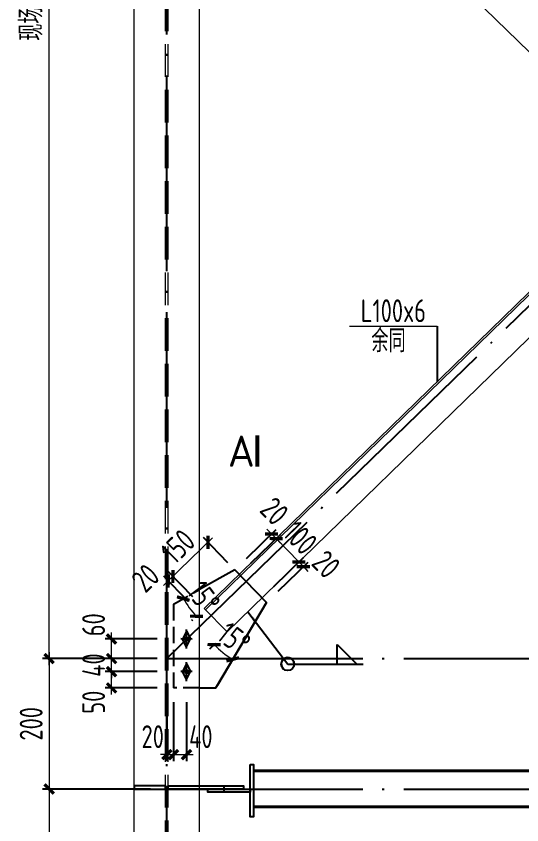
# Model space of a CAD drawing. Extents: x -2746917 to -971774, y -3334247 to -3250358.
# Drawn here: x -1816161 to -1808411, y -3297047 to -3284650 of the extents above; entities that cross this region are included whole.
import ezdxf

# ---------------------------------------------------------------- set-up
doc = ezdxf.new("R2010")
doc.units = 0
doc.header["$LTSCALE"] = 1000
doc.header["$MEASUREMENT"] = 0
doc.header["$PDMODE"] = 35
doc.linetypes.add('DASH', pattern=[0.35, 0.25, -0.1])
doc.linetypes.add('DOTE', pattern=[2.42, 2, -0.2, 0.02, -0.2])
doc.layers.get('0').update_dxf_attribs({"linetype": 'CONTINUOUS'})
doc.layers.get('Defpoints').update_dxf_attribs({"linetype": 'CONTINUOUS'})
for name, color, linetype in [('AXIS', 253, 'DOTE'), ('BEAM_CON', 4, 'CONTINUOUS'), ('BOLT', 7, 'CONTINUOUS'), ('COLU', 7, 'CONTINUOUS'), ('DIM', 3, 'CONTINUOUS'), ('NUM', 7, 'CONTINUOUS'), ('REIN', 1, 'CONTINUOUS'), ('TEXT', 7, 'CONTINUOUS'), ('THICK', 6, 'CONTINUOUS'), ('WELD', 7, 'CONTINUOUS')]:
    doc.layers.add(name, color=color, linetype=linetype)
doc.styles.add('TSSD_Dimension', font='tssdeng.shx', dxfattribs={"width": 0.75, "bigfont": 'Hztxt.shx'})
doc.styles.add('TSSD_Label', font='tssdeng.shx', dxfattribs={"width": 0.75, "bigfont": 'hztxt.shx'})
doc.styles.add('TSSD_Rein', font='Tssdeng.shx', dxfattribs={"width": 0.75, "bigfont": 'hztxt.shx'})
doc.dimstyles.new('TSSD_20_100', dxfattribs={"dimtxt": 350, "dimasz": 100, "dimexe": 100, "dimexo": 250, "dimgap": 100, "dimtad": 1, "dimdec": 0, "dimlfac": 0.2, "dimzin": 0, "dimdsep": 46, "dimtxsty": 'TSSD_Dimension', "dimblk": 'ARCHTICK', "dimcen": 0, "dimdle": 100, "dimclrt": 7, "dimadec": 0, "dimazin": 0, "dimtfac": 1, "dimtdec": 0, "dimtix": 1, "dimtmove": 2, "dimatfit": 3, "dimfxl": 1, "dimtolj": 1, "dimtzin": 0, "dimlwd": 5, "dimarcsym": 0})
doc.dimstyles.new('TSSD_LEADER_STYLE_200.0', dxfattribs={"dimtxt": 700, "dimasz": 200, "dimexe": 200, "dimexo": 500, "dimgap": 0.09, "dimtad": 0, "dimtih": 1, "dimtoh": 1, "dimdec": 4, "dimzin": 0, "dimdsep": 46, "dimtxsty": 'Standard', "dimcen": 0.09, "dimdle": 200, "dimclrt": 7, "dimadec": 0, "dimazin": 0, "dimtfac": 1, "dimtdec": 4, "dimtofl": 0, "dimtmove": 0, "dimatfit": 3, "dimfxl": 1, "dimtolj": 1, "dimtzin": 0, "dimarcsym": 0})

# ---------------------------------------------------------------- blocks, each defined once
blk = doc.blocks.new('A$C7C2454F9')
at = {"layer": 'BOLT'}
for p, q in [((217, 41), (8, -160)), ((54, 2), (171, -121)), ((199, 23), (71, -16)), ((199, 23), (154, -103)), ((26, -142), (71, -16)), ((26, -142), (154, -103))]:
    blk.add_line(p, q, dxfattribs=at)
at = {"layer": 'BOLT', "const_width": 40}
blk.add_lwpolyline([(127, -46, 1), (98, -73, 1), (127, -46)], format="xyb", dxfattribs=at)
blk = doc.blocks.new('_ArchTick')
at = {"color": 0, "const_width": 0.5}
blk.add_lwpolyline([(-0.71, -0.71), (0.71, 0.71)], dxfattribs=at)
blk = doc.blocks.new('*D3165')
at = {"layer": 'Defpoints', "color": 0, "ltscale": 1.5}
for p in [(-1812177, -3292659), (-1812811, -3293137), (-1812741, -3293209)]:
    blk.add_point(p, dxfattribs=at)
at = {"layer": 'DIM', "color": 0, "lineweight": -2, "ltscale": 1.5}
for p, q in [((-1812632, -3292962), (-1812176, -3292518)), ((-1812562, -3293034), (-1812106, -3292589))]:
    blk.add_line(p, q, dxfattribs=at)
at = {"layer": 'DIM', "color": 0, "lineweight": 5, "ltscale": 1.5}
for p, q in [((-1812247, -3292588), (-1812317, -3292516)), ((-1812247, -3292588), (-1812177, -3292659)), ((-1812177, -3292659), (-1812108, -3292731))]:
    blk.add_line(p, q, dxfattribs=at)
at = {"layer": 'DIM', "color": 0, "lineweight": 5, "ltscale": 1.5, "xscale": 100, "yscale": 100, "zscale": 100}
for p, rotation in [((-1812247, -3292588), 314.2559407971824), ((-1812177, -3292659), 134.2559407971824)]:
    blk.add_blockref('_ArchTick', p, dxfattribs=dict(at, rotation=rotation))
at = {"layer": 'DIM', "color": 7, "ltscale": 1.5, "insert": (-1812203, -3292239), "char_height": 350, "attachment_point": 5, "rotation": 314.2559, "style": 'TSSD_Dimension'}
blk.add_mtext('\\A1;20', dxfattribs=at)
blk = doc.blocks.new('*D3166')
at = {"layer": 'Defpoints', "color": 0, "ltscale": 1.5}
for p in [(-1811828, -3293017), (-1812741, -3293209), (-1812392, -3293567)]:
    blk.add_point(p, dxfattribs=at)
at = {"layer": 'DIM', "color": 0, "lineweight": -2, "ltscale": 1.5}
for p, q in [((-1812562, -3293034), (-1812106, -3292589)), ((-1812213, -3293392), (-1811757, -3292948))]:
    blk.add_line(p, q, dxfattribs=at)
at = {"layer": 'DIM', "color": 0, "lineweight": 5, "ltscale": 1.5}
for p, q in [((-1812177, -3292659), (-1812247, -3292588)), ((-1812177, -3292659), (-1811828, -3293017)), ((-1811828, -3293017), (-1811759, -3293089))]:
    blk.add_line(p, q, dxfattribs=at)
at = {"layer": 'DIM', "color": 0, "lineweight": 5, "ltscale": 1.5, "xscale": 100, "yscale": 100, "zscale": 100}
for p, rotation in [((-1812177, -3292659), 314.2559407971814), ((-1811828, -3293017), 134.2559407971814)]:
    blk.add_blockref('_ArchTick', p, dxfattribs=dict(at, rotation=rotation))
at = {"layer": 'DIM', "color": 7, "ltscale": 1.5, "insert": (-1811806, -3292646), "char_height": 350, "attachment_point": 5, "rotation": 314.2559, "style": 'TSSD_Dimension'}
blk.add_mtext('\\A1;100', dxfattribs=at)
blk = doc.blocks.new('*D3167')
at = {"layer": 'Defpoints', "color": 0, "ltscale": 1.5}
for p in [(-1811759, -3293089), (-1812392, -3293567), (-1812322, -3293638)]:
    blk.add_point(p, dxfattribs=at)
at = {"layer": 'DIM', "color": 0, "lineweight": -2, "ltscale": 1.5}
for p, q in [((-1812213, -3293392), (-1811757, -3292948)), ((-1812143, -3293464), (-1811687, -3293019))]:
    blk.add_line(p, q, dxfattribs=at)
at = {"layer": 'DIM', "color": 0, "lineweight": 5, "ltscale": 1.5}
for p, q in [((-1811828, -3293017), (-1811898, -3292946)), ((-1811828, -3293017), (-1811759, -3293089)), ((-1811759, -3293089), (-1811689, -3293161))]:
    blk.add_line(p, q, dxfattribs=at)
at = {"layer": 'DIM', "color": 0, "lineweight": 5, "ltscale": 1.5, "xscale": 100, "yscale": 100, "zscale": 100}
for p, rotation in [((-1811828, -3293017), 314.2559407971814), ((-1811759, -3293089), 134.2559407971814)]:
    blk.add_blockref('_ArchTick', p, dxfattribs=dict(at, rotation=rotation))
at = {"layer": 'DIM', "color": 7, "ltscale": 1.5, "insert": (-1811409, -3293053), "char_height": 350, "attachment_point": 5, "rotation": 314.2559, "style": 'TSSD_Dimension'}
blk.add_mtext('\\A1;20', dxfattribs=at)
blk = doc.blocks.new('*D3168')
at = {"layer": 'Defpoints', "color": 0, "ltscale": 1.5}
for p in [(-1813850, -3294918), (-1813750, -3294918), (-1813750, -3295971)]:
    blk.add_point(p, dxfattribs=at)
at = {"layer": 'DIM', "color": 0, "lineweight": -2, "ltscale": 1.5}
for p, q in [((-1813850, -3295168), (-1813850, -3296071)), ((-1813750, -3295168), (-1813750, -3296071))]:
    blk.add_line(p, q, dxfattribs=at)
at = {"layer": 'DIM', "color": 0, "lineweight": 5, "ltscale": 1.5}
for p, q in [((-1813850, -3295971), (-1813950, -3295971)), ((-1813850, -3295971), (-1813750, -3295971)), ((-1813750, -3295971), (-1813650, -3295971))]:
    blk.add_line(p, q, dxfattribs=at)
at = {"layer": 'DIM', "color": 0, "lineweight": 5, "ltscale": 1.5, "xscale": 100, "yscale": 100, "zscale": 100}
blk.add_blockref('_ArchTick', (-1813850, -3295971), dxfattribs=at)
at = {"layer": 'DIM', "color": 0, "lineweight": 5, "ltscale": 1.5, "xscale": 100, "yscale": 100, "zscale": 100, "rotation": 180}
blk.add_blockref('_ArchTick', (-1813750, -3295971), dxfattribs=at)
at = {"layer": 'DIM', "color": 7, "ltscale": 1.5, "insert": (-1814068, -3295696), "char_height": 350, "attachment_point": 5, "style": 'TSSD_Dimension'}
blk.add_mtext('\\A1;20', dxfattribs=at)
blk = doc.blocks.new('*D3169')
at = {"layer": 'Defpoints', "color": 0, "ltscale": 1.5}
for p in [(-1813750, -3294918), (-1813550, -3294918), (-1813550, -3295971)]:
    blk.add_point(p, dxfattribs=at)
at = {"layer": 'DIM', "color": 0, "lineweight": -2, "ltscale": 1.5}
for p, q in [((-1813750, -3295168), (-1813750, -3296071)), ((-1813550, -3295168), (-1813550, -3296071))]:
    blk.add_line(p, q, dxfattribs=at)
at = {"layer": 'DIM', "color": 0, "lineweight": 5, "ltscale": 1.5}
blk.add_line((-1813850, -3295971), (-1813450, -3295971), dxfattribs=at)
at = {"layer": 'DIM', "color": 0, "lineweight": 5, "ltscale": 1.5, "xscale": 100, "yscale": 100, "zscale": 100, "rotation": 180}
blk.add_blockref('_ArchTick', (-1813750, -3295971), dxfattribs=at)
at = {"layer": 'DIM', "color": 0, "lineweight": 5, "ltscale": 1.5, "xscale": 100, "yscale": 100, "zscale": 100}
blk.add_blockref('_ArchTick', (-1813550, -3295971), dxfattribs=at)
at = {"layer": 'DIM', "color": 7, "ltscale": 1.5, "insert": (-1813331, -3295696), "char_height": 350, "attachment_point": 5, "style": 'TSSD_Dimension'}
blk.add_mtext('\\A1;40', dxfattribs=at)
blk = doc.blocks.new('*D3170')
at = {"layer": 'Defpoints', "color": 0, "ltscale": 1.5}
for p in [(-1814699, -3294698), (-1813750, -3294698), (-1813750, -3294948)]:
    blk.add_point(p, dxfattribs=at)
at = {"layer": 'DIM', "color": 0, "lineweight": 5, "ltscale": 1.5}
blk.add_line((-1814699, -3295048), (-1814699, -3294598), dxfattribs=at)
at = {"layer": 'DIM', "color": 0, "lineweight": -2, "ltscale": 1.5}
for p, q in [((-1814000, -3294698), (-1814799, -3294698)), ((-1814000, -3294948), (-1814799, -3294948))]:
    blk.add_line(p, q, dxfattribs=at)
at = {"layer": 'DIM', "color": 0, "lineweight": 5, "ltscale": 1.5, "xscale": 100, "yscale": 100, "zscale": 100}
for p, rotation in [((-1814699, -3294698), 90), ((-1814699, -3294948), 270)]:
    blk.add_blockref('_ArchTick', p, dxfattribs=dict(at, rotation=rotation))
at = {"layer": 'DIM', "color": 7, "ltscale": 1.5, "insert": (-1814974, -3295167), "char_height": 350, "attachment_point": 5, "rotation": 90, "style": 'TSSD_Dimension'}
blk.add_mtext('\\A1;50', dxfattribs=at)
blk = doc.blocks.new('*D3171')
at = {"layer": 'Defpoints', "color": 0, "ltscale": 1.5}
for p in [(-1814699, -3294498), (-1813750, -3294498), (-1813750, -3294698)]:
    blk.add_point(p, dxfattribs=at)
at = {"layer": 'DIM', "color": 0, "lineweight": 5, "ltscale": 1.5}
for p, q in [((-1814699, -3294498), (-1814699, -3294398)), ((-1814699, -3294698), (-1814699, -3294498)), ((-1814699, -3294698), (-1814699, -3294798))]:
    blk.add_line(p, q, dxfattribs=at)
at = {"layer": 'DIM', "color": 0, "lineweight": -2, "ltscale": 1.5}
for p, q in [((-1814000, -3294498), (-1814799, -3294498)), ((-1814000, -3294698), (-1814799, -3294698))]:
    blk.add_line(p, q, dxfattribs=at)
at = {"layer": 'DIM', "color": 0, "lineweight": 5, "ltscale": 1.5, "xscale": 100, "yscale": 100, "zscale": 100}
for p, rotation in [((-1814699, -3294498), 270), ((-1814699, -3294698), 90)]:
    blk.add_blockref('_ArchTick', p, dxfattribs=dict(at, rotation=rotation))
at = {"layer": 'DIM', "color": 7, "ltscale": 1.5, "insert": (-1814974, -3294598), "char_height": 350, "attachment_point": 5, "rotation": 90, "style": 'TSSD_Dimension'}
blk.add_mtext('\\A1;40', dxfattribs=at)
blk = doc.blocks.new('*D3172')
at = {"layer": 'Defpoints', "color": 0, "ltscale": 1.5}
for p in [(-1814699, -3294198), (-1813750, -3294198), (-1813750, -3294498)]:
    blk.add_point(p, dxfattribs=at)
at = {"layer": 'DIM', "color": 0, "lineweight": 5, "ltscale": 1.5}
blk.add_line((-1814699, -3294598), (-1814699, -3294098), dxfattribs=at)
at = {"layer": 'DIM', "color": 0, "lineweight": -2, "ltscale": 1.5}
for p, q in [((-1814000, -3294198), (-1814799, -3294198)), ((-1814000, -3294498), (-1814799, -3294498))]:
    blk.add_line(p, q, dxfattribs=at)
at = {"layer": 'DIM', "color": 0, "lineweight": 5, "ltscale": 1.5, "xscale": 100, "yscale": 100, "zscale": 100}
for p, rotation in [((-1814699, -3294198), 90), ((-1814699, -3294498), 270)]:
    blk.add_blockref('_ArchTick', p, dxfattribs=dict(at, rotation=rotation))
at = {"layer": 'DIM', "color": 7, "ltscale": 1.5, "insert": (-1814974, -3293980), "char_height": 350, "attachment_point": 5, "rotation": 90, "style": 'TSSD_Dimension'}
blk.add_mtext('\\A1;60', dxfattribs=at)
blk = doc.blocks.new('*D3173')
at = {"layer": 'Defpoints', "color": 0, "ltscale": 1.5}
for p in [(-1805806, -3287149), (-1812322, -3293638), (-1812929, -3294090), (-1813039, -3294367), (-1813102, -3294948)]:
    blk.add_point(p, dxfattribs=at)
at = {"layer": 'DIM', "color": 0, "lineweight": -2, "ltscale": 1.5}
blk.add_line((-1813108, -3294265), (-1813200, -3294353), dxfattribs=at)
at = {"layer": 'DIM', "color": 0, "lineweight": 5, "ltscale": 1.5}
blk.add_arc((-1812125, -3293306), 1400, 224.2559, 239.2559, dxfattribs=at)
at = {"layer": 'DIM', "color": 0, "lineweight": 5, "ltscale": 1.5, "xscale": 100, "yscale": 100, "zscale": 100}
for p, rotation in [((-1813128, -3294284), 134.2559407971029), ((-1812841, -3294510), 329.2559407971088)]:
    blk.add_blockref('_ArchTick', p, dxfattribs=dict(at, rotation=rotation))
at = {"layer": 'DIM', "color": 7, "ltscale": 1.5, "insert": (-1812822, -3294190), "char_height": 350, "attachment_point": 5, "rotation": 321.7559, "style": 'TSSD_Dimension'}
blk.add_mtext('\\A1;15°', dxfattribs=at)
blk = doc.blocks.new('*D3174')
at = {"layer": 'Defpoints', "color": 0, "ltscale": 1.5}
for p in [(-1806155, -3286791), (-1812811, -3293137), (-1813750, -3293663), (-1813540, -3293674), (-1813278, -3293732)]:
    blk.add_point(p, dxfattribs=at)
at = {"layer": 'DIM', "color": 0, "lineweight": -2, "ltscale": 1.5}
blk.add_line((-1813457, -3293906), (-1813470, -3293918), dxfattribs=at)
at = {"layer": 'DIM', "color": 0, "lineweight": 5, "ltscale": 1.5}
blk.add_arc((-1812474, -3292948), 1290, 209.2559, 224.2559, dxfattribs=at)
at = {"layer": 'DIM', "color": 0, "lineweight": 5, "ltscale": 1.5, "xscale": 100, "yscale": 100, "zscale": 100}
for p, rotation in [((-1813600, -3293579), 119.2559407970421), ((-1813398, -3293849), 314.2559407971016)]:
    blk.add_blockref('_ArchTick', p, dxfattribs=dict(at, rotation=rotation))
at = {"layer": 'DIM', "color": 7, "ltscale": 1.5, "insert": (-1813287, -3293556), "char_height": 350, "attachment_point": 5, "rotation": 306.7559, "style": 'TSSD_Dimension'}
blk.add_mtext('\\A1;15°', dxfattribs=at)
blk = doc.blocks.new('*D3180')
at = {"layer": 'Defpoints', "color": 0, "ltscale": 1.5}
for p in [(-1813759, -3293239), (-1813350, -3293802), (-1813278, -3293732)]:
    blk.add_point(p, dxfattribs=at)
at = {"layer": 'DIM', "color": 0, "lineweight": -2, "ltscale": 1.5}
for p, q in [((-1813453, -3293553), (-1813828, -3293167)), ((-1813524, -3293623), (-1813900, -3293237))]:
    blk.add_line(p, q, dxfattribs=at)
at = {"layer": 'DIM', "color": 0, "lineweight": 5, "ltscale": 1.5}
for p, q in [((-1813759, -3293239), (-1813687, -3293169)), ((-1813830, -3293309), (-1813759, -3293239)), ((-1813830, -3293309), (-1813902, -3293379))]:
    blk.add_line(p, q, dxfattribs=at)
at = {"layer": 'DIM', "color": 0, "lineweight": 5, "ltscale": 1.5, "xscale": 100, "yscale": 100, "zscale": 100}
for p, rotation in [((-1813830, -3293309), 44.25594079681245), ((-1813759, -3293239), 224.2559407968124)]:
    blk.add_blockref('_ArchTick', p, dxfattribs=dict(at, rotation=rotation))
at = {"layer": 'DIM', "color": 7, "ltscale": 1.5, "insert": (-1814179, -3293264), "char_height": 350, "attachment_point": 5, "rotation": 44.2559, "style": 'TSSD_Dimension'}
blk.add_mtext('\\A1;20', dxfattribs=at)
blk = doc.blocks.new('*D3181')
at = {"layer": 'Defpoints', "color": 0, "ltscale": 1.5}
for p in [(-1813221, -3292716), (-1812741, -3293209), (-1813278, -3293732)]:
    blk.add_point(p, dxfattribs=at)
at = {"layer": 'DIM', "color": 0, "lineweight": 5, "ltscale": 1.5}
blk.add_line((-1813830, -3293309), (-1813150, -3292646), dxfattribs=at)
at = {"layer": 'DIM', "color": 0, "lineweight": -2, "ltscale": 1.5}
for p, q in [((-1812916, -3293030), (-1813291, -3292644)), ((-1813453, -3293553), (-1813828, -3293167))]:
    blk.add_line(p, q, dxfattribs=at)
at = {"layer": 'DIM', "color": 0, "lineweight": 5, "ltscale": 1.5, "xscale": 100, "yscale": 100, "zscale": 100}
for p, rotation in [((-1813221, -3292716), 44.25594079673059), ((-1813759, -3293239), 224.2559407967306)]:
    blk.add_blockref('_ArchTick', p, dxfattribs=dict(at, rotation=rotation))
at = {"layer": 'DIM', "color": 7, "ltscale": 1.5, "insert": (-1813682, -3292780), "char_height": 350, "attachment_point": 5, "rotation": 44.2559, "style": 'TSSD_Dimension'}
blk.add_mtext('\\A1;150', dxfattribs=at)
blk = doc.blocks.new('*D3240')
at = {"layer": 'Defpoints', "color": 0}
for p in [(-1815656, -3279298), (-1813850, -3279298, -48), (-1813850, -3294498)]:
    blk.add_point(p, dxfattribs=at)
at = {"layer": 'DIM', "color": 0, "lineweight": -2}
for p, q in [((-1814100, -3279298), (-1815756, -3279298)), ((-1814100, -3294498), (-1815756, -3294498))]:
    blk.add_line(p, q, dxfattribs=at)
at = {"layer": 'DIM', "color": 0, "lineweight": 5}
blk.add_line((-1815656, -3294598), (-1815656, -3279198), dxfattribs=at)
at = {"layer": 'DIM', "color": 0, "lineweight": 5, "xscale": 100, "yscale": 100, "zscale": 100}
for p, rotation in [((-1815656, -3279298), 90), ((-1815656, -3294498), 270)]:
    blk.add_blockref('_ArchTick', p, dxfattribs=dict(at, rotation=rotation))
at = {"layer": 'DIM', "color": 7, "lineweight": 9, "insert": (-1815931, -3283977), "char_height": 350, "attachment_point": 5, "rotation": 90, "style": 'TSSD_Dimension'}
blk.add_mtext('\\A1;现场实际放样尺寸', dxfattribs=at)
blk = doc.blocks.new('*D3241')
at = {"layer": 'Defpoints', "color": 0, "ltscale": 1.5}
for p in [(-1813850, -3294498), (-1815656, -3296498), (-1813850, -3296498)]:
    blk.add_point(p, dxfattribs=at)
at = {"layer": 'DIM', "color": 0, "lineweight": 5, "ltscale": 1.5}
blk.add_line((-1815656, -3294398), (-1815656, -3296598), dxfattribs=at)
at = {"layer": 'DIM', "color": 0, "lineweight": -2, "ltscale": 1.5}
for p, q in [((-1814100, -3294498), (-1815756, -3294498)), ((-1814100, -3296498), (-1815756, -3296498))]:
    blk.add_line(p, q, dxfattribs=at)
at = {"layer": 'DIM', "color": 0, "lineweight": 5, "ltscale": 1.5, "xscale": 100, "yscale": 100, "zscale": 100}
for p, rotation in [((-1815656, -3294498), 90), ((-1815656, -3296498), 270)]:
    blk.add_blockref('_ArchTick', p, dxfattribs=dict(at, rotation=rotation))
at = {"layer": 'DIM', "color": 7, "ltscale": 1.5, "insert": (-1815931, -3295498), "char_height": 350, "attachment_point": 5, "rotation": 90, "style": 'TSSD_Dimension'}
blk.add_mtext('\\A1;200', dxfattribs=at)
blk = doc.blocks.new('*D3242')
at = {"layer": 'Defpoints', "color": 0, "ltscale": 1.5}
for p in [(-1813850, -3296498), (-1815656, -3298498), (-1813850, -3298498)]:
    blk.add_point(p, dxfattribs=at)
at = {"layer": 'DIM', "color": 0, "lineweight": 5, "ltscale": 1.5}
blk.add_line((-1815656, -3296398), (-1815656, -3298598), dxfattribs=at)
at = {"layer": 'DIM', "color": 0, "lineweight": -2, "ltscale": 1.5}
for p, q in [((-1814100, -3296498), (-1815756, -3296498)), ((-1814100, -3298498), (-1815756, -3298498))]:
    blk.add_line(p, q, dxfattribs=at)
at = {"layer": 'DIM', "color": 0, "lineweight": 5, "ltscale": 1.5, "xscale": 100, "yscale": 100, "zscale": 100}
for p, rotation in [((-1815656, -3296498), 90), ((-1815656, -3298498), 270)]:
    blk.add_blockref('_ArchTick', p, dxfattribs=dict(at, rotation=rotation))
at = {"layer": 'DIM', "color": 7, "ltscale": 1.5, "insert": (-1815931, -3297498), "char_height": 350, "attachment_point": 5, "rotation": 90, "style": 'TSSD_Dimension'}
blk.add_mtext('\\A1;200', dxfattribs=at)
blk = doc.blocks.new('_WELD003')
at = {"color": 0, "linetype": 'ByBlock'}
blk.add_circle((0, 0), 0.5, dxfattribs=at)
blk = doc.blocks.new('_WELD004')
at = {"color": 0, "linetype": 'ByBlock'}
for p, q in [((0, 1), (1, 0)), ((0, 0), (0, 1))]:
    blk.add_line(p, q, dxfattribs=at)

msp = doc.modelspace()

# ---------------------------------------------------------------- linework, layer by layer
at = {"ltscale": 1.5}
for p, q in [((-1809708.5, -3289401.59), (-1809708.5, -3290258.37)), ((-1812810.99, -3293136.94), (-1813349.99, -3293438.87)), ((-1812810.99, -3293136.94), (-1813349.99, -3293438.87)), ((-1812810.99, -3293136.94), (-1812322.48, -3293638.3)), ((-1812322.48, -3293638.3), (-1812810.99, -3293136.94)), ((-1813101.7, -3294948.35), (-1812322.48, -3293638.3)), ((-1812322.48, -3293638.3), (-1813076.53, -3294906.05)), ((-1813349.99, -3294948.35), (-1813101.7, -3294948.35))]:
    msp.add_line(p, q, dxfattribs=at)
at = {"linetype": 'DASH'}
for p, q in [((-1813749.99, -3293662.93), (-1813349.99, -3293438.87)), ((-1813749.99, -3293662.93), (-1813749.99, -3294948.35)), ((-1813349.99, -3294948.35), (-1813749.99, -3294948.35))]:
    msp.add_line(p, q, dxfattribs=at)
at = {"layer": 'AXIS', "ltscale": 1.5}
for p, q in [((-1813849.99, -3303078.95), (-1813849.99, -3277498.35)), ((-1813849.99, -3294498.35), (-1798249.99, -3279298.35)), ((-1813849.99, -3294498.35), (-1798249.99, -3294498.35)), ((-1813849.99, -3296498.35), (-1798249.99, -3296498.35))]:
    msp.add_line(p, q, dxfattribs=at)
at = {"layer": 'BEAM_CON', "lineweight": 5}
for p, q in [((-1814349.99, -3303078.95), (-1814349.99, -3277498.35)), ((-1813349.99, -3303078.95), (-1813349.99, -3277498.35)), ((-1799170.55, -3294090.07), (-1813349.99, -3280274.2)), ((-1813278.37, -3293731.96), (-1806479.88, -3287107.78)), ((-1813257.43, -3293753.44), (-1806458.38, -3287128.73)), ((-1812929.44, -3294090.07), (-1806121.64, -3287456.83)), ((-1813278.37, -3293731.96), (-1812929.44, -3294090.07))]:
    msp.add_line(p, q, dxfattribs=at)
at = {"layer": 'BEAM_CON', "linetype": 'DASH', "lineweight": 5, "ltscale": 2}
for p, q in [((-1813869.99, -3303078.95), (-1813869.99, -3277498.35)), ((-1813829.99, -3303078.95), (-1813829.99, -3277498.35))]:
    msp.add_line(p, q, dxfattribs=at)
at = {"layer": 'COLU'}
for points in [[(-1812574.99, -3296123.35), (-1812524.99, -3296123.35), (-1812524.99, -3296923.35), (-1812574.99, -3296923.35)], [(-1813869.99, -3296448.35), (-1814349.99, -3296448.35), (-1814349.99, -3296498.35), (-1813869.99, -3296498.35)], [(-1813829.99, -3296448.35), (-1812674.99, -3296448.35), (-1812674.99, -3296498.35), (-1813829.99, -3296498.35)], [(-1813224.99, -3296498.35), (-1812574.99, -3296498.35), (-1812574.99, -3296548.35), (-1813224.99, -3296548.35)]]:
    msp.add_lwpolyline(points, close=True, dxfattribs=at)
at = {"layer": 'REIN', "color": 134}
for p, q in [((-1799594.99, -3296213.35), (-1812524.99, -3296213.35)), ((-1799594.99, -3296228.35), (-1812524.99, -3296228.35)), ((-1799594.99, -3296768.35), (-1812524.99, -3296768.35)), ((-1799594.99, -3296783.35), (-1812524.99, -3296783.35))]:
    msp.add_line(p, q, dxfattribs=at)
at = {"layer": 'REIN'}
msp.add_lwpolyline([(-1812974.99, -3296448.35, 30, 30, 0), (-1812974.99, -3296548.35, 30, 30, 0)], format="xyseb", dxfattribs=at)
at = {"layer": 'TEXT', "lineweight": 5}
msp.add_line((-1811050.27, -3289401.59), (-1809708.5, -3289401.59), dxfattribs=at)
at = {"layer": 'THICK', "const_width": 60, "elevation": -7.2}
msp.add_lwpolyline([(-1812462.84, -3291558.39), (-1812462.84, -3291078.39)], dxfattribs=at)
at = {"layer": 'WELD'}
msp.add_line((-1811997.79, -3294581.78), (-1810840.5, -3294581.78), dxfattribs=at)
msp.add_arc((-1811997.79, -3294581.78), 100, 0, 229.985899, dxfattribs=at)

# ---------------------------------------------------------------- block references
at = {"layer": 'NUM', "ltscale": 1.5, "rotation": 226.3650019757227}
for p in [(-1813429.27, -3294157.82), (-1813429.27, -3294657.82)]:
    msp.add_blockref('A$C7C2454F9', p, dxfattribs=at)
at = {"layer": 'WELD'}
for name, p, xscale, yscale, zscale in [('_WELD004', (-1811240.5, -3294581.78), 300, 300, 300), ('_WELD003', (-1811997.79, -3294581.78), 200, 200, 200)]:
    msp.add_blockref(name, p, dxfattribs=dict(at, xscale=xscale, yscale=yscale, zscale=zscale))

# ---------------------------------------------------------------- texts
at = {"layer": 'TEXT', "lineweight": 5, "style": 'TSSD_Rein', "width": 0.75}
for s, p in [('L100x6', (-1810879.59, -3289341.07)), ('余同', (-1810716.48, -3289801.34))]:
    msp.add_text(s, height=350, dxfattribs=at).set_placement(p)
at = {"layer": 'THICK', "lineweight": 5, "style": 'TSSD_Label'}
msp.add_text('A', height=480, dxfattribs=at).set_placement((-1812915.9, -3291558.39, -7.2))

# ---------------------------------------------------------------- dimensions: what is measured, and where the dimension line sits
at = {"layer": 'DIM', "lineweight": 9}
dim = msp.add_linear_dim(base=(-1815656.19, -3279298.35), p1=(-1813849.99, -3294498.35), p2=(-1813849.99, -3279298.35, -48), angle=90, text='现场实际放样尺寸', dimstyle='TSSD_20_100', dxfattribs=at)
dim.commit()
dim.dimension.update_dxf_attribs({"geometry": '*D3240', "text_midpoint": (-1815931.19, -3283977.02), "dimtype": 161})
at = {"layer": 'DIM', "ltscale": 1.5}
for base, line1, line2, picture, middle in [((-1813540.41, -3293674.44), ((-1812810.99, -3293136.94), (-1813749.99, -3293662.93)), ((-1813278.37, -3293731.96), (-1806154.67, -3286790.92)), '*D3174', (-1813287.38, -3293555.7)), ((-1813039.01, -3294367.26), ((-1813101.7, -3294948.35), (-1812322.48, -3293638.3)), ((-1812929.44, -3294090.07), (-1805805.74, -3287149.03)), '*D3173', (-1812821.63, -3294190.14))]:
    dim = msp.add_angular_dim_2l(base=base, line1=line1, line2=line2, dimstyle='TSSD_20_100', dxfattribs=at)
    dim.commit()
    dim.dimension.update_dxf_attribs({"geometry": picture, "text_midpoint": middle})
for base, p1, p2, angle, picture, middle, dimtype in [((-1812177.42, -3292659.24), (-1812810.99, -3293136.94), (-1812741.2, -3293208.56), 314.255941, '*D3165', (-1812202.59, -3292239.35), 161), ((-1811758.7, -3293088.98), (-1812392.27, -3293566.67), (-1812322.48, -3293638.3), 134.255941, '*D3167', (-1811409.39, -3293053.42), 160), ((-1813758.66, -3293239.02), (-1813349.99, -3293801.74), (-1813278.37, -3293731.96), 44.255941, '*D3180', (-1814178.55, -3293264.19), 161), ((-1814698.89, -3294198.35), (-1813749.99, -3294498.35), (-1813749.99, -3294198.35), 90, '*D3172', (-1814973.89, -3293980.05), 160), ((-1814698.89, -3294698.35), (-1813749.99, -3294948.35), (-1813749.99, -3294698.35), 90, '*D3170', (-1814973.89, -3295166.65), 160)]:
    dim = msp.add_linear_dim(base=base, p1=p1, p2=p2, angle=angle, dimstyle='TSSD_20_100', dxfattribs=at)
    dim.commit()
    dim.dimension.update_dxf_attribs({"geometry": picture, "text_midpoint": middle, "dimtype": dimtype})
for base, p1, p2, angle, text, picture, middle in [((-1811828.49, -3293017.35), (-1812741.2, -3293208.56), (-1812392.27, -3293566.67), 134.255941, '100', '*D3166', (-1811805.99, -3292646.38)), ((-1815656.19, -3296498.35), (-1813849.99, -3294498.35), (-1813849.99, -3296498.35), 90, '200', '*D3241', (-1815931.19, -3295498.35)), ((-1815656.19, -3298498.35), (-1813849.99, -3296498.35), (-1813849.99, -3298498.35), 90, '200', '*D3242', (-1815931.19, -3297498.35))]:
    dim = msp.add_linear_dim(base=base, p1=p1, p2=p2, angle=angle, text=text, dimstyle='TSSD_20_100', dxfattribs=at)
    dim.commit()
    dim.dimension.update_dxf_attribs({"geometry": picture, "text_midpoint": middle})
for base, p1, p2, angle, picture, middle in [((-1813221.49, -3292715.63), (-1813278.37, -3293731.96), (-1812741.2, -3293208.56), 224.255941, '*D3181', (-1813681.99, -3292780.36)), ((-1814698.89, -3294498.35), (-1813749.99, -3294698.35), (-1813749.99, -3294498.35), 90, '*D3171', (-1814973.89, -3294598.35))]:
    dim = msp.add_linear_dim(base=base, p1=p1, p2=p2, angle=angle, dimstyle='TSSD_20_100', dxfattribs=at)
    dim.commit()
    dim.dimension.update_dxf_attribs({"geometry": picture, "text_midpoint": middle})
for base, p1, p2, picture, middle in [((-1813749.99, -3295971.09), (-1813849.99, -3294917.85), (-1813749.99, -3294917.85), '*D3168', (-1814068.3, -3295696.09)), ((-1813549.78, -3295971.09), (-1813749.99, -3294917.85), (-1813549.78, -3294917.85), '*D3169', (-1813331.48, -3295696.09))]:
    dim = msp.add_linear_dim(base=base, p1=p1, p2=p2, dimstyle='TSSD_20_100', dxfattribs=at)
    dim.commit()
    dim.dimension.update_dxf_attribs({"geometry": picture, "text_midpoint": middle, "dimtype": 160})

# ---------------------------------------------------------------- leaders
at = {"layer": 'WELD'}
msp.add_leader([(-1812611.19, -3293779.99), (-1811997.79, -3294581.78)], dimstyle='TSSD_LEADER_STYLE_200.0', dxfattribs=at)

doc.saveas('drawing.dxf')
